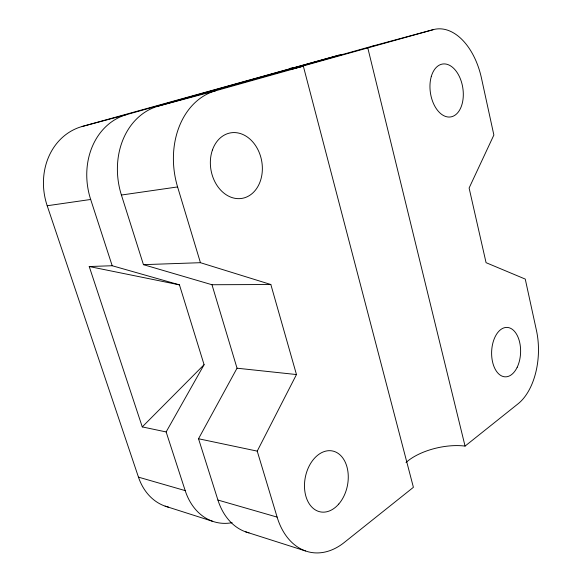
<?xml version="1.0" encoding="UTF-8"?>
<svg xmlns="http://www.w3.org/2000/svg" width="582" height="582" viewBox="0 0 582 582"><rect width="100%" height="100%" fill="white"/><g stroke="black" fill="none" stroke-linecap="round" stroke-linejoin="round"><path stroke-width="0.87" d="M433.132 29.689L291.786 69.127L303.338 66.137L413.402 487.316L344.289 542.46A71.731 49.637 -78.8 0 1 277.119 517.107L257.229 451.123L296.471 374.546L270.834 284.511L200.434 262.693L143.441 264.657L121.412 195.035A70.946 57.989 78.2 0 1 158.355 106.099L372.989 45.963L433.132 29.689A61.816 37.866 81.4 0 1 481.481 78.192L493.871 135.039L469.107 188.03L486.065 262.678L525.255 279.084L536.451 330.438A57.109 33.48 -87.8 0 1 518.111 403.763L465.062 446.096A43.657 19.97 -12.5 0 0 406.003 462.523M249.031 532.857A66.617 48.946 -77.3 0 1 217.923 500.047L198.527 438.755L237.034 368.202L211.979 284.736L143.441 264.657M166.139 431.939L204.086 364.688L179.445 284.86L112.188 265.734L89.228 266.527L142.263 426.904L166.139 431.939L185.192 490.611A63.787 48.371 -76.2 0 0 232.116 522.68M142.263 426.904L204.086 364.688M168.547 507.155A59.75 47.295 -74.4 0 1 138.465 477.145L47.193 205.744A63.14 55.064 74.5 0 1 82.142 126.49L126.869 114.523L339.11 55.13A55.756 38.005 80 0 1 343.213 54.33M158.355 106.099L215.667 90.763L303.338 66.137M82.142 126.49L339.11 55.13M47.193 205.744L90.676 199.473A67.716 56.898 76.9 0 1 126.869 114.523M121.412 195.035L177.59 186.931A76.824 59.575 79.8 0 1 215.667 90.763M211.979 284.736L270.834 284.511M237.034 368.202L296.471 374.546M89.228 266.527L179.445 284.86M198.527 438.755L257.229 451.123M138.465 477.145L185.192 490.611M217.923 500.047L277.119 517.107M165.113 506.136L212.561 521.283M245.706 531.868L305.463 550.943M90.676 199.473L112.188 265.734M177.59 186.931L200.434 262.693M367.824 48.03L465.062 446.096M372.989 45.963A57.938 38.056 80.6 0 1 374.612 45.563M289.938 68.436A52.584 37.743 79.1 0 1 292.586 67.839M212.445 149.96A33.247 25.746 79.9 0 0 239.449 198.644A33.247 25.746 79.9 0 0 257.186 148.257A33.247 25.746 79.9 0 0 212.445 149.96M338.739 504.063A31.05 21.461 -78.8 0 0 335.843 452.083A31.05 21.461 -78.8 0 0 304.539 488.08A31.05 21.461 -78.8 0 0 338.739 504.063M517.187 367.264A24.728 14.485 -87.8 0 0 508.675 327.63A24.728 14.485 -87.8 0 0 492.459 361.466A24.728 14.485 -87.8 0 0 517.187 367.264M431.291 76.497A26.765 16.383 81.4 0 0 448.62 117.04A26.765 16.383 81.4 0 0 459.984 77.901A26.765 16.383 81.4 0 0 431.291 76.497"/></g></svg>
